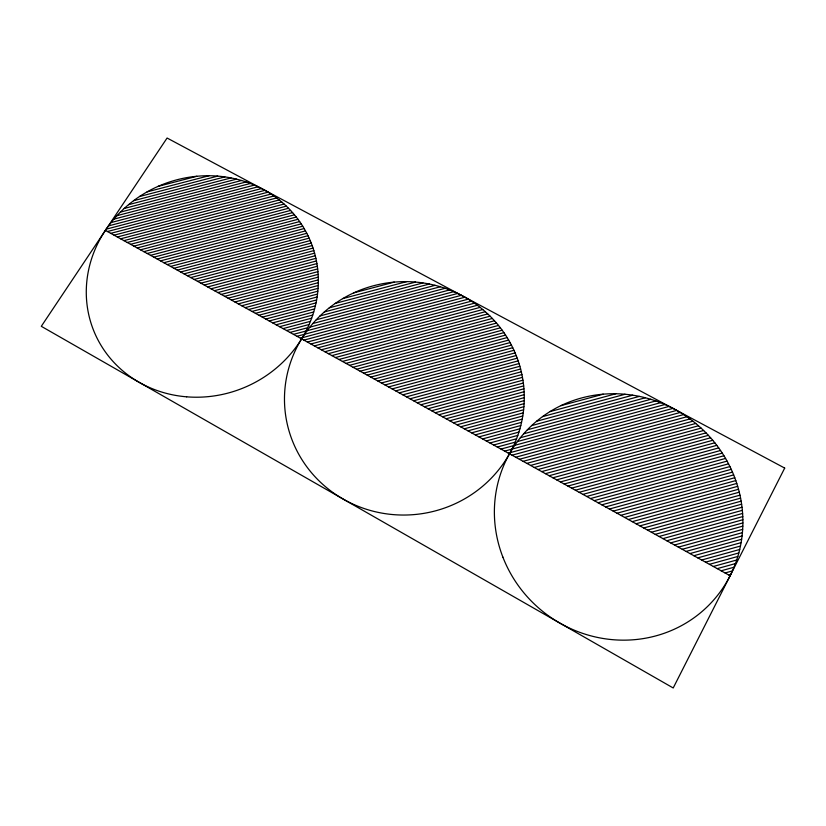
<?xml version="1.0" encoding="UTF-8"?>
<svg xmlns="http://www.w3.org/2000/svg" width="826" height="826" viewBox="0 0 826 826"><rect width="100%" height="100%" fill="white"/><g stroke="black" fill="none" stroke-linecap="round" stroke-linejoin="round"><path stroke-width="1.24" d="M670.629 542.878L742.894 522.92M674.491 545.005L742.822 526.131M678.363 547.142L742.667 529.373M682.235 549.29L742.419 532.646M686.107 551.427L742.078 535.95M689.978 553.575L741.634 539.275M693.861 555.722L741.098 542.641M697.753 557.87L740.457 546.038M701.635 560.018L739.704 549.476M705.538 562.165L738.826 552.945M709.431 564.323L737.835 556.456M713.334 566.481L736.699 559.997M717.236 568.639L735.429 563.59M721.15 570.807L734.004 567.235M725.063 572.965L732.425 570.921M728.986 575.133L730.649 574.669M601.813 504.831L731.227 469.323M605.603 506.927L732.476 472.1M609.392 509.022L733.653 474.909M613.191 511.118L734.758 477.727M616.991 513.225L735.801 480.577M620.801 515.321L736.771 483.447M624.611 517.427L737.67 486.338M628.421 519.544L738.506 489.26M632.241 521.65L739.27 492.203M636.061 523.767L739.962 495.166M639.892 525.873L740.581 498.15M643.712 527.99L741.139 501.155M647.553 530.116L741.614 504.19M651.384 532.233L742.016 507.247M655.225 534.36L742.347 510.334M659.076 536.487L742.605 513.442M662.927 538.614L742.78 516.57M666.778 540.741L742.873 519.73M534.267 467.485L695.75 423.459M537.984 469.54L698.476 425.772M541.711 471.605L701.098 428.116M545.439 473.659L703.618 430.491M549.166 475.724L706.034 432.896M552.904 477.789L708.367 435.333M556.641 479.854L710.597 437.79M560.389 481.93L712.745 440.289M564.127 483.995L714.81 442.798M567.885 486.07L716.792 445.348M571.633 488.145L718.692 447.909M575.392 490.221L720.52 450.5M579.16 492.306L722.265 453.123M582.919 494.382L723.937 455.766M586.697 496.467L725.538 458.43M590.466 498.553L727.066 461.115M594.245 500.649L728.522 463.83M598.024 502.735L729.916 466.566M464.305 428.808L523.24 412.855M467.96 430.831L522.765 415.984M560.926 405.649L603.248 394.178M471.605 432.845L522.208 419.133M550.023 411.596L615.845 393.765M475.26 434.868L521.547 422.323M542.517 416.634L625.065 394.26M478.925 436.892L520.783 425.535M536.59 421.25L632.706 395.189M482.59 438.916L519.905 428.787M531.645 425.607L639.376 396.387M486.256 440.939L518.914 432.081M527.391 429.778L645.343 397.771M489.921 442.973L517.809 435.405M523.663 433.815L650.785 399.299M493.597 445.007L516.57 438.761M520.359 437.739L655.823 400.951M497.273 447.031L515.197 442.168M517.396 441.569L660.511 402.696M500.959 449.076L513.669 445.617M514.732 445.328L664.899 404.523M504.645 451.11L511.986 449.117M512.327 449.024L669.05 406.423M508.331 453.144L672.963 408.374M512.027 455.188L676.69 410.398M515.723 457.232L680.232 412.463M519.42 459.277L683.618 414.58M523.126 461.331L686.85 416.748M526.833 463.376L689.937 418.947M530.55 465.43L692.9 421.188M395.695 390.874L517.21 358.185M399.268 392.856L518.17 360.859M402.851 394.838L519.048 363.554M406.444 396.821L519.864 366.269M410.026 398.803L520.617 369.015M413.62 400.786L521.299 371.772M417.223 402.778L521.908 374.56M420.816 404.771L522.455 377.358M424.419 406.764L522.93 380.187M428.033 408.756L523.333 383.037M431.637 410.749L523.663 385.907M435.261 412.752L523.932 388.809M438.874 414.745L524.118 391.72M442.499 416.748L524.231 394.663M446.123 418.761L524.262 397.636M449.757 420.764L524.221 400.62M453.381 422.767L524.107 403.646M457.026 424.781L523.901 406.681M460.66 426.794L523.612 409.758M324.876 351.721L482.766 309.533M328.376 353.662L485.306 311.722M331.887 355.603L487.743 313.932M335.408 357.544L490.076 316.182M338.918 359.496L492.317 318.454M342.439 361.437L494.454 320.756M345.97 363.388L496.519 323.08M349.501 365.34L498.481 325.434M353.032 367.291L500.37 327.819M356.564 369.243L502.177 330.214M360.105 371.204L503.912 332.651M363.647 373.156L505.564 335.098M367.188 375.118L507.143 337.576M370.74 377.079L508.651 340.075M374.292 379.051L510.076 342.594M377.854 381.013L511.439 345.134M381.416 382.985L512.729 347.705M384.978 384.957L513.958 350.296M388.55 386.929L515.114 352.898M392.113 388.901L516.198 355.531M255.451 313.343L317.101 296.978M258.889 315.243L316.616 299.921M262.327 317.153L316.028 302.884M353.714 292.879L394.27 282.11M265.776 319.053L315.356 305.878M342.78 298.599L406.619 281.635M269.224 320.963L314.592 308.903M335.253 303.41L415.561 282.069M272.673 322.873L313.715 311.96M329.295 307.819L422.943 282.926M276.132 324.783L312.744 315.047M324.319 311.97L429.355 284.03M279.591 326.693L311.65 318.165M320.013 315.935L435.075 285.331M283.05 328.603L310.442 321.314M316.234 319.776L440.289 286.767M286.519 330.524L309.11 324.504M312.868 323.513L445.09 288.305M289.988 332.434L307.644 327.736M309.833 327.158L449.55 289.947M293.457 334.354L306.033 331.009M307.096 330.73L453.732 291.671M296.937 336.285L304.257 334.334M304.608 334.241L457.656 293.457M300.416 338.206L461.373 295.305M303.896 340.126L464.883 297.205M307.386 342.057L468.228 299.157M310.875 343.988L471.409 301.149M314.365 345.918L474.444 303.194M317.865 347.849L477.345 305.269M321.366 349.79L480.113 307.386M187.388 275.719L311.216 243.071M190.765 277.577L312.166 245.559M194.141 279.446L313.033 248.079M197.517 281.315L313.849 250.608M200.894 283.184L314.592 253.169M204.28 285.053L315.264 255.74M207.667 286.932L315.883 258.342M211.064 288.801L316.42 260.954M214.45 290.68L316.905 263.597M217.847 292.559L317.308 266.261M221.254 294.438L317.659 268.935M224.662 296.317L317.927 271.64M228.069 298.207L318.134 274.366M231.476 300.096L318.268 277.113M234.894 301.975L318.33 279.88M238.311 303.865L318.32 282.668M241.729 305.765L318.237 285.486M245.157 307.654L318.072 288.326M248.585 309.554L317.824 291.186M252.013 311.443L317.504 294.066M117.344 237L273.922 195.989M120.648 238.817L276.638 197.961M123.952 240.645L279.229 199.954M127.266 242.483L281.718 201.988M130.58 244.31L284.082 204.053M133.895 246.148L286.343 206.149M137.209 247.976L288.511 208.276M140.534 249.813L290.587 210.434M143.858 251.651L292.569 212.612M147.193 253.489L294.459 214.812M150.518 255.337L296.276 217.042M153.853 257.175L298 219.293M157.198 259.023L299.652 221.575M160.533 260.871L301.222 223.877M163.878 262.72L302.719 226.2M167.234 264.578L304.144 228.544M170.579 266.426L305.496 230.908M173.935 268.285L306.776 233.304M177.301 270.133L307.995 235.709M180.657 271.991L309.13 238.146M184.022 273.86L310.215 240.593M158.055 186.387L196.887 176.268M147.09 191.89L209.009 175.742M139.553 196.505L217.713 176.114M133.575 200.708L224.848 176.898M128.567 204.672L231.022 177.931M124.23 208.462L236.515 179.139M120.4 212.117L241.512 180.491M116.982 215.669L246.107 181.947M113.895 219.148L250.361 183.486M111.097 222.545L254.336 185.107M108.536 225.89L258.073 186.79M106.203 229.174L261.584 188.534M107.452 231.528L264.909 190.331M110.746 233.345L268.068 192.179M114.05 235.173L271.062 194.058M105.387 230.382L730.112 575.753M784.7 468.084L673.211 687.975L41.3 326.311L167.089 138.025L784.7 468.084M186.635 396.821A117.251 109.435 -23.7 0 0 309.709 239.426A117.251 109.435 -23.7 0 0 110.581 223.196A117.251 109.435 -23.7 0 0 186.635 396.821M352.289 503.788A119.946 116.662 -6.8 0 0 523.942 388.922A119.946 116.662 -6.8 0 0 336.894 302.295A119.946 116.662 -6.8 0 0 352.289 503.788M502.869 557.096A126.233 121.185 39 0 0 715.605 597.766A126.233 121.185 39 0 0 637.435 395.995A126.233 121.185 39 0 0 502.869 557.096"/></g></svg>
